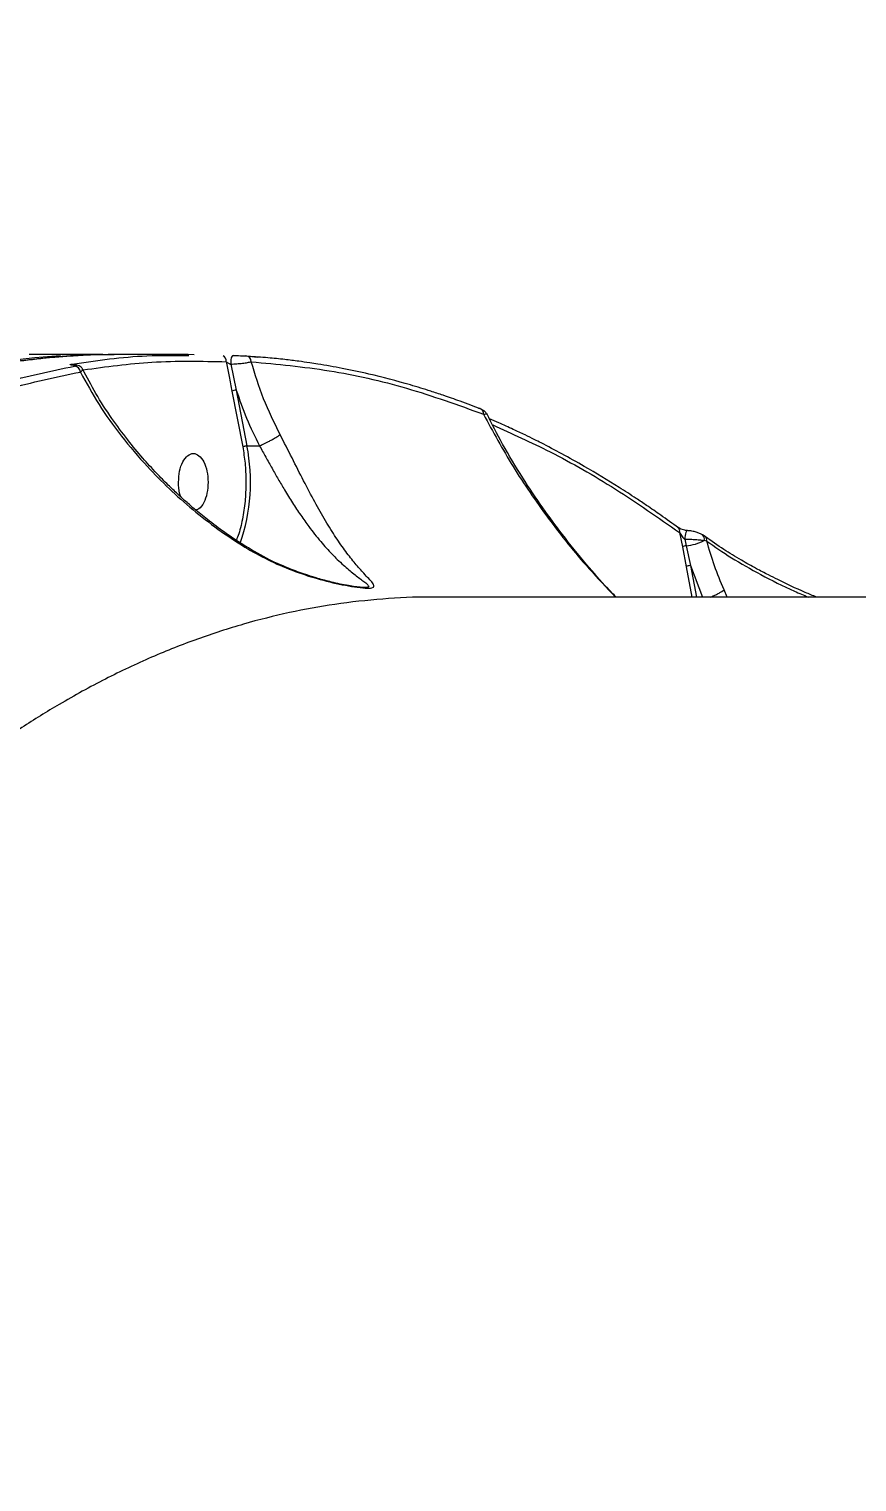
# Model space of a CAD drawing. Header units: millimetres. Extents: x -8045 to 6871, y -5915 to 5473.
# Drawn here: x -2817.1 to -2687.5, y -1142.8 to -915.2 of the extents above; entities that cross this region are included whole.
import ezdxf

# ---------------------------------------------------------------- set-up
doc = ezdxf.new("R2010")
doc.units = ezdxf.units.MM
for name, color, linetype in [('DIKOM_ОБЪЕКТ', 7, 'Continuous'), ('DIKOM_РАЗМЕР_ЗОНА', 7, 'Continuous'), ('DIKOM_РАЗМЕР_ОБЪЕКТА', 7, 'Continuous')]:
    doc.layers.add(name, color=color, linetype=linetype)
doc.styles.add('style1', font='arial.ttf', dxfattribs={"width": 0.8})
doc.dimstyles.new('1-50', dxfattribs={"dimtxt": 300, "dimasz": 200, "dimexe": 100, "dimexo": 0, "dimgap": 100, "dimtad": 1, "dimtxsty": 'style1', "dimcen": 200, "dimclrd": 7, "dimclre": 7, "dimclrt": 7, "dimadec": 1, "dimazin": 2, "dimtfac": 1, "dimtmove": 0, "dimatfit": 2, "dimfxl": 0, "dimlwd": 25, "dimlwe": 18, "dimarcsym": 0})

# ---------------------------------------------------------------- blocks, each defined once
blk = doc.blocks.new('*D9')
at = {"layer": 'Defpoints', "color": 0, "linetype": 'Continuous', "transparency": 16777216}
for p in [(5663.54, -234.65), (-5019.6, -1388.73), (5663.54, -4701.47)]:
    blk.add_point(p, dxfattribs=at)
at = {"layer": 'DIKOM_РАЗМЕР_ОБЪЕКТА', "color": 7, "linetype": 'Continuous', "lineweight": 18, "transparency": 16777216}
for p, q in [((5663.54, -234.65), (5663.54, -4801.47)), ((-5019.6, -1388.73), (-5019.6, -4801.47))]:
    blk.add_line(p, q, dxfattribs=at)
at = {"layer": 'DIKOM_РАЗМЕР_ОБЪЕКТА', "color": 7, "linetype": 'Continuous', "lineweight": 25, "transparency": 16777216}
blk.add_line((-4819.6, -4701.47), (5463.54, -4701.47), dxfattribs=at)
at = {"layer": 'DIKOM_РАЗМЕР_ОБЪЕКТА', "color": 7, "linetype": 'Continuous', "transparency": 16777216}
for points in [[(-4819.6, -4668.14), (-4819.6, -4734.8), (-5019.6, -4701.47)], [(5463.54, -4668.14), (5463.54, -4734.8), (5663.54, -4701.47)]]:
    blk.add_solid(points, dxfattribs=at)
at = {"layer": 'DIKOM_РАЗМЕР_ОБЪЕКТА', "color": 7, "linetype": 'Continuous', "lineweight": 15, "transparency": 16777216, "insert": (-74.37, -4448.3), "char_height": 300, "attachment_point": 5, "style": 'style1'}
blk.add_mtext('10700', dxfattribs=at)
blk = doc.blocks.new('*D10')
at = {"layer": 'Defpoints', "color": 0, "linetype": 'Continuous', "transparency": 16777216}
for p in [(-1653.81, 3474.95), (-5616.46, -3083.4), (491.01, -3083.4)]:
    blk.add_point(p, dxfattribs=at)
at = {"layer": 'DIKOM_РАЗМЕР_ОБЪЕКТА', "color": 7, "linetype": 'Continuous', "lineweight": 18, "transparency": 16777216}
for p, q in [((-1653.81, 3474.95), (-5716.46, 3474.95)), ((491.01, -3083.4), (-5716.46, -3083.4))]:
    blk.add_line(p, q, dxfattribs=at)
at = {"layer": 'DIKOM_РАЗМЕР_ОБЪЕКТА', "color": 7, "linetype": 'Continuous', "lineweight": 25, "transparency": 16777216}
blk.add_line((-5616.46, 3274.95), (-5616.46, -2883.4), dxfattribs=at)
at = {"layer": 'DIKOM_РАЗМЕР_ОБЪЕКТА', "color": 7, "linetype": 'Continuous', "transparency": 16777216}
for points in [[(-5649.79, 3274.95), (-5583.12, 3274.95), (-5616.46, 3474.95)], [(-5649.79, -2883.4), (-5583.12, -2883.4), (-5616.46, -3083.4)]]:
    blk.add_solid(points, dxfattribs=at)
at = {"layer": 'DIKOM_РАЗМЕР_ОБЪЕКТА', "color": 7, "linetype": 'Continuous', "lineweight": 15, "transparency": 16777216, "insert": (-5869.63, -1326.86), "char_height": 300, "attachment_point": 5, "rotation": 90, "style": 'style1'}
blk.add_mtext('6550', dxfattribs=at)
blk = doc.blocks.new('*D11')
at = {"layer": 'Defpoints', "color": 0, "transparency": 16777216}
for p in [(6870.85, -184.65), (-7019.6, -1388.73), (-7019.6, -5814.65)]:
    blk.add_point(p, dxfattribs=at)
at = {"layer": 'DIKOM_РАЗМЕР_ЗОНА', "color": 7, "lineweight": 18, "transparency": 16777216}
for p, q in [((6870.85, -184.65), (6870.85, -5914.65)), ((-7019.6, -1388.73), (-7019.6, -5914.65))]:
    blk.add_line(p, q, dxfattribs=at)
at = {"layer": 'DIKOM_РАЗМЕР_ЗОНА', "color": 7, "lineweight": 25, "transparency": 16777216}
blk.add_line((6670.85, -5814.65), (-6819.6, -5814.65), dxfattribs=at)
at = {"layer": 'DIKOM_РАЗМЕР_ЗОНА', "color": 7, "transparency": 16777216}
for points in [[(-6819.6, -5781.31), (-6819.6, -5847.98), (-7019.6, -5814.65)], [(6670.85, -5781.31), (6670.85, -5847.98), (6870.85, -5814.65)]]:
    blk.add_solid(points, dxfattribs=at)
at = {"layer": 'DIKOM_РАЗМЕР_ЗОНА', "color": 7, "transparency": 16777216, "insert": (-74.37, -5561.37), "char_height": 300, "attachment_point": 5, "style": 'style1'}
blk.add_mtext('13900', dxfattribs=at)
blk = doc.blocks.new('*D12')
at = {"layer": 'Defpoints', "color": 0, "transparency": 16777216}
for p in [(-2189.61, 5472.65), (-7595.21, -5084.97), (-495.58, -5084.97)]:
    blk.add_point(p, dxfattribs=at)
at = {"layer": 'DIKOM_РАЗМЕР_ЗОНА', "color": 7, "lineweight": 18, "transparency": 16777216}
for p, q in [((-2189.61, 5472.65), (-7695.21, 5472.65)), ((-495.58, -5084.97), (-7695.21, -5084.97))]:
    blk.add_line(p, q, dxfattribs=at)
at = {"layer": 'DIKOM_РАЗМЕР_ЗОНА', "color": 7, "lineweight": 25, "transparency": 16777216}
blk.add_line((-7595.21, 5272.65), (-7595.21, -4884.97), dxfattribs=at)
at = {"layer": 'DIKOM_РАЗМЕР_ЗОНА', "color": 7, "transparency": 16777216}
for points in [[(-7628.55, 5272.65), (-7561.88, 5272.65), (-7595.21, 5472.65)], [(-7628.55, -4884.97), (-7561.88, -4884.97), (-7595.21, -5084.97)]]:
    blk.add_solid(points, dxfattribs=at)
at = {"layer": 'DIKOM_РАЗМЕР_ЗОНА', "color": 7, "transparency": 16777216, "insert": (-7848.38, -1452.59), "char_height": 300, "attachment_point": 5, "rotation": 90, "style": 'style1'}
blk.add_mtext('10550', dxfattribs=at)

msp = doc.modelspace()

# ---------------------------------------------------------------- linework, layer by layer
at = {"layer": 'DIKOM_ОБЪЕКТ', "color": 7, "linetype": 'Continuous', "lineweight": 15}
for p, q in [((-2805.55, -966.157), (-2817.122, -966.157)), ((-2792.193, -966.157), (-2803.836, -966.157)), ((-2791.279, -966.19), (-2792.201, -966.157)), ((-2783.166, -966.362), (-2781.358, -966.548)), ((-2785.526, -967.655), (-2784.693, -971.72)), ((-2785.363, -971.896), (-2783.675, -980.626)), ((-2784.693, -971.72), (-2783.005, -980.45)), ((-2783.005, -980.45), (-2783.12, -980.455)), ((-2783.005, -980.45), (-2781.052, -980.45)), ((-2781.052, -980.45), (-2781.048, -980.449)), ((-2715.264, -994.044), (-2714.836, -996.3)), ((-2711.271, -994.665), (-2711.677, -994.406)), ((-2714.836, -996.3), (-2714.248, -999.4)), ((-2714.426, -995.071), (-2714.215, -996.129)), ((-2714.215, -996.129), (-2713.578, -999.224)), ((-2710.998, -995.379), (-2711.422, -995.293)), ((-2713.578, -999.224), (-2711.707, -1004.157)), ((-2713.578, -999.224), (-2712.624, -1004.157)), ((-2714.248, -999.4), (-2713.327, -1004.157)), ((-2707.815, -1004.157), (-2708.3, -1003.024)), ((-2455.817, -1004.157), (-2753.867, -1004.157))]:
    msp.add_line(p, q, dxfattribs=at)
at = {"layer": 'DIKOM_ОБЪЕКТ', "color": 7, "linetype": 'Continuous', "lineweight": 15, "flags": 128}
for points in [[(-2785.155, -966.315), (-2785.247, -966.338), (-2785.333, -966.418), (-2785.411, -966.551), (-2785.474, -966.729), (-2785.519, -966.942), (-2785.543, -967.176), (-2785.546, -967.419), (-2785.526, -967.655)], [(-2810.396, -967.646), (-2810.228, -967.666), (-2810.159, -967.685)], [(-2810.191, -967.806), (-2810.115, -967.802), (-2810.086, -967.805)], [(-2714.03, -993.731), (-2714.091, -993.752), (-2714.194, -993.85), (-2714.287, -994.018), (-2714.362, -994.245), (-2714.412, -994.51), (-2714.434, -994.793), (-2714.426, -995.071)]]:
    msp.add_lwpolyline(points, dxfattribs=at)
at = {"layer": 'DIKOM_ОБЪЕКТ', "color": 7, "linetype": 'Continuous', "lineweight": 15}
for centre, radius, start, end in [((-2804.266, -1086.667), 120.572, 93.77975, 114.2033), ((-2787.233, -967.226), 0.997, 357.20419, 61.30563), ((-2783.233, -967.267), 0.906, 358.68104, 85.82074), ((-2810.073, -968.94), 0.978, 2.81358, 85.35269), ((-2784.707, -973.032), 1.311, 89.39575, 120.00702), ((-2746.768, -975.41), 0.807, 353.46188, 87.33605), ((-2811.865, -986.14), 29.416, 341.01611, 11.15425), ((-2716.02, -993.847), 0.782, 345.41894, 52.15652), ((-2712.12, -995.014), 0.752, 338.25556, 53.90159), ((-2711.738, -995.253), 0.751, 350.35331, 51.54795), ((-2714.187, -997.443), 1.314, 91.22113, 119.59782), ((-2715.105, -988.071), 8.107, 276.29727, 297.02135), ((-2713.591, -1000.536), 1.312, 89.40587, 120.00644)]:
    msp.add_arc(centre, radius, start, end, dxfattribs=at)
for points, knots in [([(-2803.835, -966.157), (-2805.061, -966.173), (-2807.332, -966.202), (-2810.421, -966.388), (-2812.994, -966.582), (-2815.251, -966.784), (-2817.4, -967.022), (-2819.507, -967.295), (-2824.691, -968.064), (-2832.545, -969.708), (-2843.021, -972.929), (-2853.642, -977.197), (-2864.757, -982.834), (-2876.298, -990.045), (-2886.72, -997.832), (-2896.054, -1005.849), (-2904.351, -1013.815), (-2912.468, -1022.464), (-2920.441, -1031.843), (-2927.655, -1041.178), (-2933.96, -1050.039), (-2939.651, -1058.59), (-2945.182, -1067.483), (-2950.715, -1077.023), (-2957.071, -1088.749), (-2964.211, -1103.129), (-2971.922, -1120.459), (-2979.134, -1138.577), (-2985.821, -1157.414), (-2991.969, -1176.929), (-2997.561, -1197.062), (-3002.372, -1216.907), (-3006.47, -1236.324), (-3009.921, -1255.2), (-3012.903, -1274.361), (-3015.512, -1294.545), (-3017.671, -1315.745), (-3018.838, -1331.621), (-3019.389, -1341.188), (-3019.558, -1344.355), (-3019.71, -1347.412), (-3019.845, -1350.348), (-3019.972, -1353.36), (-3020.116, -1357.103), (-3020.282, -1362.071), (-3020.451, -1368.562), (-3020.592, -1376.408), (-3020.617, -1382.092), (-3020.631, -1385.156)], [0, 0, 0, 0, 0.0102899, 0.0190493, 0.0262811, 0.0327253, 0.0390507, 0.0452575, 0.0513696, 0.0849346, 0.1149346, 0.1449615, 0.180635, 0.216305, 0.2519731, 0.2792113, 0.3064494, 0.3337304, 0.3610113, 0.3888196, 0.4103456, 0.4298096, 0.4524351, 0.4738354, 0.4952319, 0.5299688, 0.5647773, 0.599516, 0.6342445, 0.6689731, 0.7037006, 0.7384299, 0.768877, 0.7992939, 0.8296807, 0.8600666, 0.8940985, 0.9281294, 0.9331167, 0.9379724, 0.9426388, 0.9471158, 0.9514049, 0.9564154, 0.9642207, 0.9740932, 0.9860376, 1, 1, 1, 1]), ([(-3020.15, -1385.155), (-3020.074, -1377.216), (-3019.921, -1361.404), (-3018.822, -1337.863), (-3017.109, -1314.667), (-3014.743, -1291.883), (-3011.763, -1269.575), (-3008.189, -1247.802), (-3004.05, -1226.618), (-2999.372, -1206.075), (-2994.183, -1186.217), (-2988.511, -1167.088), (-2982.386, -1148.724), (-2975.839, -1131.158), (-2968.898, -1114.421), (-2961.595, -1098.536), (-2953.959, -1083.524), (-2946.019, -1069.405), (-2937.807, -1056.189), (-2929.351, -1043.889), (-2920.681, -1032.509), (-2913.378, -1023.888), (-2907.577, -1017.57), (-2903.353, -1013.206), (-2899.103, -1009.045), (-2894.83, -1005.088), (-2890.535, -1001.332), (-2886.222, -997.777), (-2880.703, -993.498), (-2873.956, -988.724), (-2865.959, -983.741), (-2856.994, -978.889), (-2847.061, -974.438), (-2836.177, -970.7), (-2825.362, -968.05), (-2814.646, -966.57), (-2807.465, -966.034), (-2803.865, -966.162), (-2803.793, -966.165)], [0, 0, 0, 0, 0.036149, 0.0720029, 0.1075613, 0.1428246, 0.1777926, 0.2124653, 0.2468426, 0.2809249, 0.3147117, 0.3482033, 0.3813995, 0.4143005, 0.4469062, 0.4792167, 0.5112317, 0.5429517, 0.5743761, 0.6055054, 0.6363393, 0.6668779, 0.6810508, 0.6951508, 0.7091783, 0.7231328, 0.7370149, 0.7508242, 0.7645608, 0.7895545, 0.8143039, 0.8388089, 0.8718293, 0.9043956, 0.9365074, 0.9681651, 0.9993683, 1, 1, 1, 1]), ([(-2810.396, -967.646), (-2806.492, -967.082), (-2800.408, -966.201), (-2794.309, -966.278), (-2792.124, -966.306)], [0, 0, 0, 0, 0.6416982, 1, 1, 1, 1]), ([(-2808.656, -968.549), (-2805.064, -968.059), (-2797.601, -967.039), (-2790.119, -967.194), (-2786.237, -967.274)], [0, 0, 0, 0, 0.481222, 1, 1, 1, 1]), ([(-2786.237, -967.274), (-2786.222, -967.353), (-2786.076, -968.123), (-2785.788, -969.666), (-2785.509, -971.127), (-2785.363, -971.896)], [0, 0, 0, 0, 0.0509435, 0.5000037, 1, 1, 1, 1]), ([(-2786.237, -967.274), (-2786.193, -967.318), (-2786.106, -967.404), (-2785.927, -967.521), (-2785.756, -967.599), (-2785.619, -967.641), (-2785.556, -967.65), (-2785.526, -967.655)], [0, 0, 0, 0, 0.2828621, 0.5499897, 0.789621, 0.898107, 1, 1, 1, 1]), ([(-2785.526, -967.655), (-2785.221, -967.639), (-2784.617, -967.606), (-2783.683, -967.512), (-2782.864, -967.401), (-2782.505, -967.325), (-2782.326, -967.287)], [0, 0, 0, 0, 0.2554904, 0.5065952, 0.7538493, 1, 1, 1, 1]), ([(-2785.155, -966.315), (-2784.969, -966.316), (-2784.595, -966.319), (-2784.019, -966.33), (-2783.51, -966.345), (-2783.281, -966.357), (-2783.166, -966.362)], [0, 0, 0, 0, 0.2496676, 0.4995112, 0.7495083, 1, 1, 1, 1]), ([(-2746.322, -974.728), (-2747.427, -974.301), (-2749.408, -973.535), (-2752.048, -972.609), (-2754.106, -971.929), (-2755.819, -971.391), (-2759.043, -970.426), (-2763.132, -969.354), (-2767.974, -968.321), (-2771.064, -967.774), (-2773.337, -967.424), (-2775.054, -967.182), (-2777.235, -966.914), (-2779.884, -966.641), (-2781.807, -966.507), (-2782.847, -966.435)], [0, 0, 0, 0, 0.0917588, 0.1646024, 0.2185837, 0.2618656, 0.3060351, 0.4843529, 0.5980393, 0.702914, 0.7371867, 0.7838568, 0.8431943, 0.9152295, 1, 1, 1, 1]), ([(-2777.823, -978.689), (-2778.74, -976.83), (-2780.577, -973.107), (-2781.743, -969.229), (-2782.326, -967.287)], [0, 0, 0, 0, 0.4994853, 1, 1, 1, 1]), ([(-2782.326, -967.287), (-2778.257, -967.667), (-2770.125, -968.427), (-2757.979, -971.171), (-2749.973, -974.057), (-2745.967, -975.502)], [0, 0, 0, 0, 0.3335077, 0.6664859, 1, 1, 1, 1]), ([(-2854.823, -985.478), (-2851.083, -983.319), (-2843.655, -979.033), (-2832.389, -974.145), (-2821.188, -970.312), (-2813.706, -968.743), (-2809.994, -967.965)], [0, 0, 0, 0, 0.2555175, 0.5073565, 0.7555167, 1, 1, 1, 1]), ([(-2853.828, -986.374), (-2850.171, -984.261), (-2842.868, -980.04), (-2831.718, -975.171), (-2820.466, -971.285), (-2812.889, -969.69), (-2809.096, -968.892)], [0, 0, 0, 0, 0.2503491, 0.4999975, 0.7496477, 1, 1, 1, 1]), ([(-2810.191, -967.806), (-2810.265, -967.804), (-2810.416, -967.799), (-2810.622, -967.781), (-2810.735, -967.747), (-2810.669, -967.698), (-2810.487, -967.664), (-2810.396, -967.646)], [0, 0, 0, 0, 0.1240544, 0.2515601, 0.5012382, 0.7509697, 1, 1, 1, 1]), ([(-2809.994, -967.965), (-2809.907, -967.947), (-2809.732, -967.911), (-2809.665, -967.862), (-2809.775, -967.829), (-2809.975, -967.811), (-2810.119, -967.807), (-2810.191, -967.806)], [0, 0, 0, 0, 0.2488718, 0.4986946, 0.7484001, 0.8752946, 1, 1, 1, 1]), ([(-2808.758, -968.415), (-2808.79, -968.358), (-2808.856, -968.243), (-2809.035, -968.061), (-2809.417, -967.841), (-2809.816, -967.819), (-2810.09, -967.804)], [0, 0, 0, 0, 0.1123428, 0.2289798, 0.4706728, 1, 1, 1, 1]), ([(-2809.096, -968.892), (-2808.974, -968.804), (-2808.735, -968.632), (-2808.754, -968.492), (-2808.764, -968.423)], [0, 0, 0, 0, 0.5096244, 1, 1, 1, 1]), ([(-2809.096, -968.892), (-2808.161, -970.592), (-2806.299, -973.979), (-2802.742, -978.95), (-2799.008, -983.359), (-2795.218, -987.198), (-2791.526, -990.475), (-2787.588, -993.564), (-2784.762, -995.398), (-2783.345, -996.318)], [0, 0, 0, 0, 0.1674712, 0.3335897, 0.5002139, 0.6258391, 0.7503812, 0.8748316, 1, 1, 1, 1]), ([(-2783.059, -996.32), (-2784.209, -995.572), (-2786.312, -994.205), (-2789.023, -992.159), (-2791.103, -990.463), (-2792.653, -989.114), (-2794.007, -987.878), (-2795.485, -986.465), (-2797.313, -984.607), (-2799.451, -982.258), (-2801.818, -979.402), (-2804.305, -976.022), (-2806.724, -972.304), (-2808.068, -969.695), (-2808.731, -968.409)], [0, 0, 0, 0, 0.1012077, 0.1850633, 0.2516228, 0.3011722, 0.33919, 0.3898895, 0.4563733, 0.5386653, 0.6358648, 0.7480826, 0.8759033, 1, 1, 1, 1]), ([(-2784.693, -971.72), (-2784.178, -973.203), (-2783.15, -976.165), (-2781.751, -979.023), (-2781.052, -980.45)], [0, 0, 0, 0, 0.5005625, 1, 1, 1, 1]), ([(-2745.483, -975.418), (-2745.571, -975.281), (-2745.738, -975.023), (-2746.064, -974.866), (-2746.219, -974.792)], [0, 0, 0, 0, 0.5267425, 1, 1, 1, 1]), ([(-2745.967, -975.502), (-2745.831, -975.486), (-2745.555, -975.453), (-2745.507, -975.43), (-2745.483, -975.419)], [0, 0, 0, 0, 0.4927321, 1, 1, 1, 1]), ([(-2745.967, -975.502), (-2744.483, -978.245), (-2741.514, -983.732), (-2735.92, -991.834), (-2730.513, -998.68), (-2726.692, -1002.685), (-2725.287, -1004.157)], [0, 0, 0, 0, 0.2784012, 0.5567582, 0.8369749, 1, 1, 1, 1]), ([(-2725.206, -1004.157), (-2725.647, -1003.699), (-2727.255, -1002.03), (-2730.103, -998.773), (-2733.503, -994.571), (-2736.834, -990.033), (-2739.978, -985.308), (-2742.951, -980.376), (-2744.65, -977.001), (-2745.452, -975.406)], [0, 0, 0, 0, 0.051212, 0.1866851, 0.3534502, 0.4985801, 0.6604878, 0.8395668, 1, 1, 1, 1]), ([(-2715.465, -993.292), (-2716.385, -992.627), (-2718.034, -991.434), (-2720.238, -989.918), (-2721.957, -988.766), (-2723.391, -987.829), (-2726.091, -986.101), (-2729.526, -984.026), (-2733.606, -981.745), (-2736.218, -980.373), (-2738.142, -979.404), (-2739.597, -978.689), (-2741.448, -977.811), (-2743.301, -976.961), (-2744.541, -976.431), (-2745.029, -976.223)], [0, 0, 0, 0, 0.0953738, 0.1710976, 0.2272123, 0.2722132, 0.3181395, 0.5035441, 0.6217461, 0.7307936, 0.7664231, 0.8149422, 0.876632, 0.9515125, 1, 1, 1, 1]), ([(-2783.345, -996.318), (-2782.145, -997.008), (-2779.75, -998.386), (-2775.938, -1000.001), (-2772.025, -1001.311), (-2768.701, -1002.122), (-2766.14, -1002.572), (-2764.695, -1002.735), (-2763.851, -1002.754), (-2763.276, -1002.693), (-2763.017, -1002.46), (-2763.299, -1001.974), (-2763.919, -1001.284), (-2764.833, -1000.308), (-2766.039, -998.95), (-2767.514, -997.083), (-2769.072, -994.861), (-2770.695, -992.271), (-2772.38, -989.299), (-2774.127, -985.976), (-2775.937, -982.361), (-2777.193, -979.916), (-2777.823, -978.689)], [0, 0, 0, 0, 0.0620894, 0.1240075, 0.1863228, 0.2496261, 0.2817021, 0.3143259, 0.3307478, 0.3472484, 0.3798461, 0.422683, 0.4648331, 0.5065172, 0.5689069, 0.6311494, 0.6927046, 0.7543809, 0.8157286, 0.8770145, 0.9383191, 1, 1, 1, 1]), ([(-2781.048, -980.449), (-2780.865, -980.37), (-2780.423, -980.18), (-2779.726, -979.836), (-2779.079, -979.489), (-2778.569, -979.195), (-2778.117, -978.911), (-2777.921, -978.763), (-2777.823, -978.689)], [0, 0, 0, 0, 0.1636908, 0.393665, 0.5334079, 0.6850483, 0.842912, 1, 1, 1, 1]), ([(-2744.527, -977.19), (-2741.525, -978.54), (-2735.063, -981.445), (-2725.288, -987.046), (-2718.605, -991.712), (-2715.264, -994.044)], [0, 0, 0, 0, 0.3025981, 0.6513217, 1, 1, 1, 1]), ([(-2783.675, -980.626), (-2783.644, -980.606), (-2783.581, -980.568), (-2783.44, -980.516), (-2783.281, -980.475), (-2783.174, -980.462), (-2783.12, -980.455)], [0, 0, 0, 0, 0.2501075, 0.5000965, 0.7499886, 1, 1, 1, 1]), ([(-2783.675, -980.626), (-2783.535, -981.469), (-2783.249, -983.195), (-2783.195, -985.006), (-2783.167, -985.933)], [0, 0, 0, 0, 0.4884661, 1, 1, 1, 1]), ([(-2781.048, -980.449), (-2780.721, -981.036), (-2780.063, -982.215), (-2779.086, -983.968), (-2778.107, -985.688), (-2777.036, -987.512), (-2775.86, -989.418), (-2774.587, -991.347), (-2773.436, -992.962), (-2772.392, -994.327), (-2771.483, -995.44), (-2770.563, -996.494), (-2769.7, -997.419), (-2768.802, -998.317), (-2767.937, -999.126), (-2767.068, -999.88), (-2766.267, -1000.534), (-2765.511, -1001.113), (-2764.829, -1001.624), (-2764.259, -1002.06), (-2763.954, -1002.358), (-2763.933, -1002.536), (-2764.11, -1002.625), (-2764.334, -1002.665), (-2764.574, -1002.655), (-2764.602, -1002.654)], [0, 0, 0, 0, 0.0464258, 0.0933776, 0.1390937, 0.1862117, 0.2471043, 0.3086949, 0.3714589, 0.4163539, 0.4640463, 0.5081145, 0.5561939, 0.5973568, 0.6488848, 0.6951899, 0.7413496, 0.7874653, 0.8336693, 0.880223, 0.9268101, 0.9516263, 0.9735154, 0.9969899, 1, 1, 1, 1]), ([(-2793.725, -986.157), (-2793.69, -985.568), (-2793.62, -984.39), (-2793.084, -982.892), (-2792.318, -981.892), (-2791.407, -981.54), (-2790.496, -981.892), (-2789.73, -982.892), (-2789.194, -984.39), (-2789.124, -985.568), (-2789.089, -986.157)], [0, 0, 0, 0, 0.1249977, 0.2499999, 0.3750004, 0.5000003, 0.6250002, 0.75, 0.8750021, 1, 1, 1, 1]), ([(-2793.342, -988.478), (-2793.417, -988.284), (-2793.676, -987.616), (-2793.704, -986.762), (-2793.725, -986.157)], [0, 0, 0, 0, 0.290908, 1, 1, 1, 1]), ([(-2789.089, -986.157), (-2789.124, -986.748), (-2789.193, -987.929), (-2789.732, -989.402), (-2790.379, -990.338), (-2790.851, -990.463), (-2791.021, -990.508)], [0, 0, 0, 0, 0.2804711, 0.5609345, 0.8414057, 1, 1, 1, 1]), ([(-2783.167, -985.933), (-2783.185, -986.889), (-2783.221, -988.818), (-2783.626, -991.619), (-2784.109, -993.804), (-2784.537, -994.914), (-2784.665, -995.247)], [0, 0, 0, 0, 0.2883803, 0.5815256, 0.8746717, 1, 1, 1, 1]), ([(-2714.03, -993.731), (-2714.099, -993.726), (-2714.242, -993.716), (-2714.536, -993.665), (-2714.892, -993.565), (-2715.265, -993.409), (-2715.449, -993.289), (-2715.542, -993.228)], [0, 0, 0, 0, 0.1110062, 0.2258699, 0.4698461, 0.7305912, 1, 1, 1, 1]), ([(-2715.264, -994.044), (-2715.153, -994.26), (-2714.995, -994.567), (-2714.711, -994.893), (-2714.56, -995.009), (-2714.481, -995.053), (-2714.444, -995.065), (-2714.426, -995.071)], [0, 0, 0, 0, 0.5764487, 0.8198854, 0.9188896, 0.9612923, 1, 1, 1, 1]), ([(-2711.677, -994.406), (-2711.82, -994.333), (-2712.11, -994.186), (-2712.677, -993.981), (-2713.224, -993.84), (-2713.69, -993.76), (-2713.916, -993.741), (-2714.03, -993.731)], [0, 0, 0, 0, 0.2370663, 0.479327, 0.7326858, 0.8648919, 1, 1, 1, 1]), ([(-2693.826, -1004.157), (-2694.418, -1003.914), (-2696.567, -1003.033), (-2699.035, -1001.851), (-2701.529, -1000.604), (-2703.46, -999.588), (-2705.83, -998.259), (-2708.592, -996.58), (-2710.288, -995.372), (-2711.217, -994.71)], [0, 0, 0, 0, 0.0811717, 0.2944126, 0.3722573, 0.4741676, 0.6122401, 0.7876125, 1, 1, 1, 1]), ([(-2783.345, -996.318), (-2783.308, -996.259), (-2783.262, -996.183), (-2783.275, -996.2), (-2783.277, -996.204)], [0, 0, 0, 0, 0.7952479, 1, 1, 1, 1]), ([(-2764.564, -1002.657), (-2764.726, -1002.653), (-2765.123, -1002.644), (-2766.026, -1002.541), (-2767.59, -1002.295), (-2769.583, -1001.868), (-2771.72, -1001.29), (-2773.826, -1000.637), (-2776.367, -999.717), (-2779.684, -998.291), (-2782.008, -996.912), (-2783.259, -996.17)], [0, 0, 0, 0, 0.0423481, 0.103845, 0.1627423, 0.3003234, 0.4084235, 0.4877851, 0.617535, 0.7942185, 1, 1, 1, 1]), ([(-2714.426, -995.071), (-2714.14, -995.073), (-2713.582, -995.078), (-2712.734, -995.132), (-2711.994, -995.204), (-2711.611, -995.263), (-2711.422, -995.293)], [0, 0, 0, 0, 0.2679479, 0.5221218, 0.7639613, 1, 1, 1, 1]), ([(-2708.3, -1003.024), (-2708.829, -1001.769), (-2709.889, -999.252), (-2710.627, -996.673), (-2710.998, -995.379)], [0, 0, 0, 0, 0.4984466, 1, 1, 1, 1]), ([(-2710.998, -995.379), (-2709.764, -996.248), (-2707.31, -997.979), (-2702.604, -1000.632), (-2698.526, -1002.718), (-2695.839, -1003.853), (-2695.118, -1004.157)], [0, 0, 0, 0, 0.299085, 0.5953735, 0.8914315, 1, 1, 1, 1]), ([(-2710.441, -1004.157), (-2710.335, -1004.115), (-2710.054, -1004.003), (-2709.587, -1003.781), (-2709.076, -1003.519), (-2708.615, -1003.252), (-2708.405, -1003.1), (-2708.3, -1003.024)], [0, 0, 0, 0, 0.1224972, 0.3235511, 0.5423338, 0.7709878, 1, 1, 1, 1]), ([(-2753.79, -1004.175), (-2753.967, -1004.169), (-2756.625, -1004.081), (-2761.779, -1004.403), (-2769.133, -1005.177), (-2776.397, -1006.512), (-2783.567, -1008.317), (-2790.767, -1010.649), (-2797.983, -1013.512), (-2805.205, -1016.921), (-2811.963, -1020.632), (-2818.258, -1024.543), (-2824.092, -1028.557), (-2829.909, -1032.958), (-2835.699, -1037.752), (-2841.456, -1042.943), (-2847.171, -1048.534), (-2853.993, -1055.754), (-2861.851, -1064.934), (-2870.629, -1076.463), (-2879.187, -1089.058), (-2886.279, -1100.734), (-2892.022, -1111.053), (-2896.523, -1119.677), (-2900.911, -1128.642), (-2905.178, -1137.946), (-2909.314, -1147.584), (-2913.313, -1157.553), (-2917.572, -1168.927), (-2922.012, -1181.809), (-2926.541, -1196.296), (-2930.762, -1211.268), (-2934.66, -1226.704), (-2938.476, -1243.727), (-2942.095, -1262.386), (-2945.37, -1282.715), (-2948.109, -1303.465), (-2949.424, -1317.544), (-2950.083, -1324.603)], [0, 0, 0, 0, 0.0018881, 0.0283549, 0.0550204, 0.0805288, 0.1062892, 0.1323019, 0.1585662, 0.1850827, 0.211851, 0.2337703, 0.2558854, 0.2781961, 0.3007025, 0.3234047, 0.3463026, 0.369396, 0.4068341, 0.4447955, 0.4832804, 0.5222889, 0.5448165, 0.5675152, 0.5903851, 0.6134259, 0.636638, 0.6600212, 0.6835759, 0.7147219, 0.746102, 0.7777156, 0.8095633, 0.8416451, 0.8809141, 0.9203961, 0.9600913, 1, 1, 1, 1])]:
    msp.add_open_spline(points, degree=3, knots=knots, dxfattribs=at)

# ---------------------------------------------------------------- dimensions: what is measured, and where the dimension line sits
at = {"layer": 'DIKOM_РАЗМЕР_ЗОНА'}
dim = msp.add_linear_dim(base=(-7595.212, -5084.969), p1=(-2189.606, 5472.652), p2=(-495.584, -5084.969), angle=90, text='10550', dimstyle='1-50', dxfattribs=at)
dim.commit()
dim.dimension.update_dxf_attribs({"geometry": '*D12', "text_midpoint": (-7595.212, -1452.593), "dimtype": 160})
dim = msp.add_linear_dim(base=(-7019.6, -5814.648), p1=(6870.851, -184.645), p2=(-7019.6, -1388.727), text='13900', dimstyle='1-50', dxfattribs=at)
dim.commit()
dim.dimension.update_dxf_attribs({"geometry": '*D11', "text_midpoint": (-74.375, -5814.648), "dimtype": 160})
at = {"layer": 'DIKOM_РАЗМЕР_ОБЪЕКТА', "color": 7, "linetype": 'Continuous', "lineweight": 15}
dim = msp.add_linear_dim(base=(-5616.456, -3083.398), p1=(-1653.813, 3474.95), p2=(491.015, -3083.398), angle=90, text='6550', dimstyle='1-50', dxfattribs=at)
dim.commit()
dim.dimension.update_dxf_attribs({"geometry": '*D10', "text_midpoint": (-5616.456, -1326.858), "dimtype": 160})
dim = msp.add_linear_dim(base=(5663.543, -4701.469), p1=(-5019.6, -1388.727), p2=(5663.543, -234.645), text='10700', dimstyle='1-50', dxfattribs=at)
dim.commit()
dim.dimension.update_dxf_attribs({"geometry": '*D9', "text_midpoint": (-74.375, -4701.469), "dimtype": 160})

doc.saveas('drawing.dxf')
